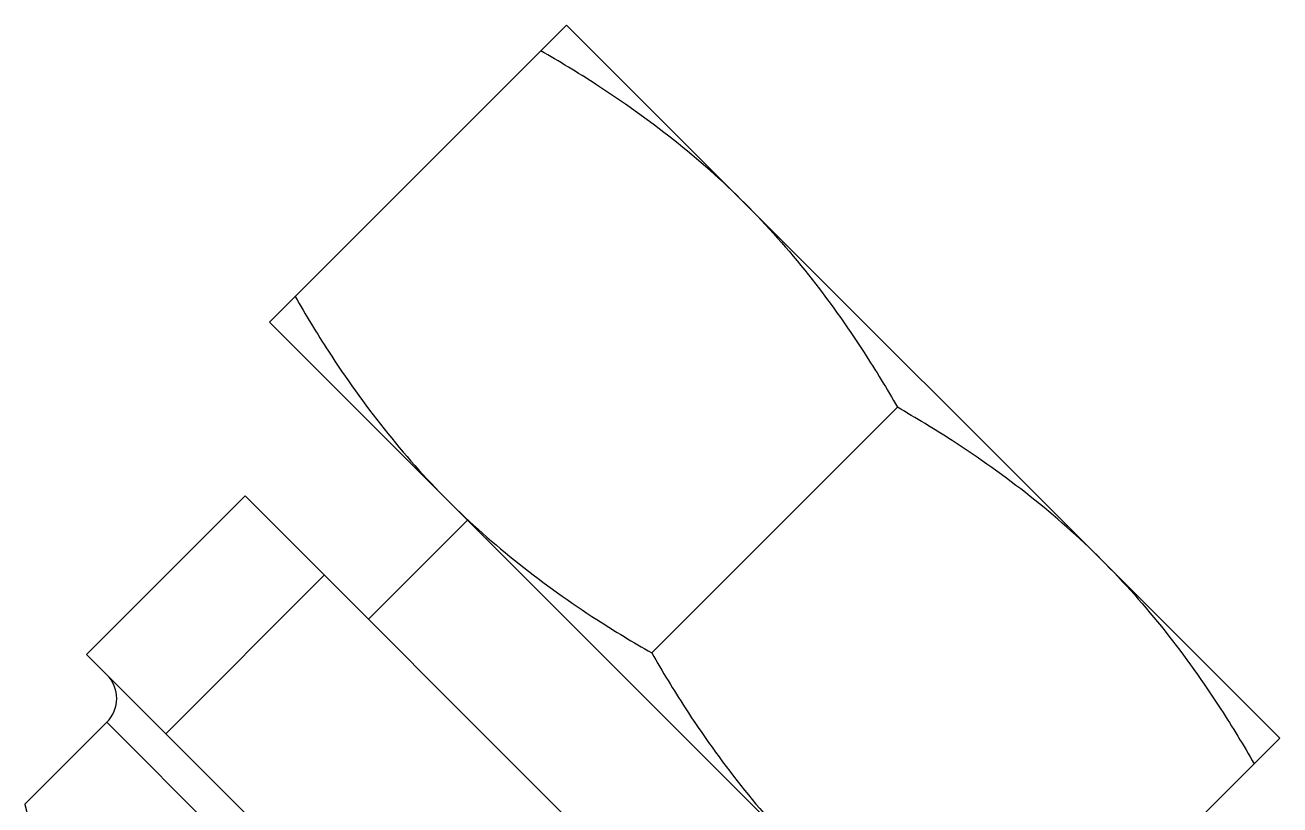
# Model space of a CAD drawing. Extents: x 27938 to 1507990, y 110129 to 923079.
# Drawn here: x 663420.9 to 663604, y 366828.1 to 366941.9 of the extents above; entities that cross this region are included whole.
import ezdxf

# ---------------------------------------------------------------- set-up
doc = ezdxf.new("R2010")
doc.units = 0
doc.header["$LTSCALE"] = 1000
doc.header["$MEASUREMENT"] = 0

msp = doc.modelspace()

# ---------------------------------------------------------------- linework, layer by layer
for p, q in [((663499.91, 366941.9), (663456.55, 366898.53)), ((663499.91, 366941.9), (663604, 366837.81)), ((663456.55, 366898.53), (663560.63, 366794.45)), ((663548.2, 366886.1), (663512.34, 366850.24)), ((663453.01, 366873.16), (663429.88, 366850.03)), ((663535.26, 366790.91), (663453.01, 366873.16)), ((663485.46, 366869.62), (663471, 366855.16)), ((663464.57, 366861.59), (663441.44, 366838.46)), ((663512.13, 366767.78), (663429.88, 366850.03)), ((663420.92, 366828.21), (663432.84, 366840.13)), ((663502.23, 366770.74), (663432.84, 366840.13)), ((663604, 366837.81), (663560.63, 366794.45)), ((663420.91, 366828.06), (663420.92, 366828.21)), ((663422.48, 366822.24), (663420.91, 366828.06))]:
    msp.add_line(p, q)
msp.add_arc((663429.37, 366843.6), 4.91, 315, 45)
for points, knots in [([(663525.93, 366915.88), (663519.36, 366922.45), (663509.47, 366930.16), (663498.86, 366936.59), (663496.16, 366938.14)], [0, 0, 0, 0, 0.748734, 1, 1, 1, 1]), ([(663525.93, 366915.88), (663532.51, 366909.31), (663540.21, 366899.42), (663546.65, 366888.8), (663548.2, 366886.1)], [0, 0, 0, 0, 0.748734, 1, 1, 1, 1]), ([(663460.3, 366902.28), (663461.86, 366899.58), (663468.29, 366888.97), (663476, 366879.08), (663482.57, 366872.51)], [0, 0, 0, 0, 0.251266, 1, 1, 1, 1]), ([(663577.98, 366863.84), (663571.41, 366870.41), (663561.52, 366878.11), (663550.9, 366884.55), (663548.2, 366886.1)], [0, 0, 0, 0, 0.748734, 1, 1, 1, 1]), ([(663482.57, 366872.51), (663489.14, 366865.94), (663499.03, 366858.23), (663509.64, 366851.8), (663512.34, 366850.24)], [0, 0, 0, 0, 0.748734, 1, 1, 1, 1]), ([(663577.98, 366863.84), (663584.55, 366857.26), (663592.26, 366847.37), (663598.69, 366836.76), (663600.24, 366834.06)], [0, 0, 0, 0, 0.748734, 1, 1, 1, 1]), ([(663512.34, 366850.24), (663513.9, 366847.54), (663520.33, 366836.93), (663528.04, 366827.04), (663534.61, 366820.47)], [0, 0, 0, 0, 0.251266, 1, 1, 1, 1])]:
    msp.add_open_spline(points, degree=3, knots=knots)

doc.saveas('drawing.dxf')
